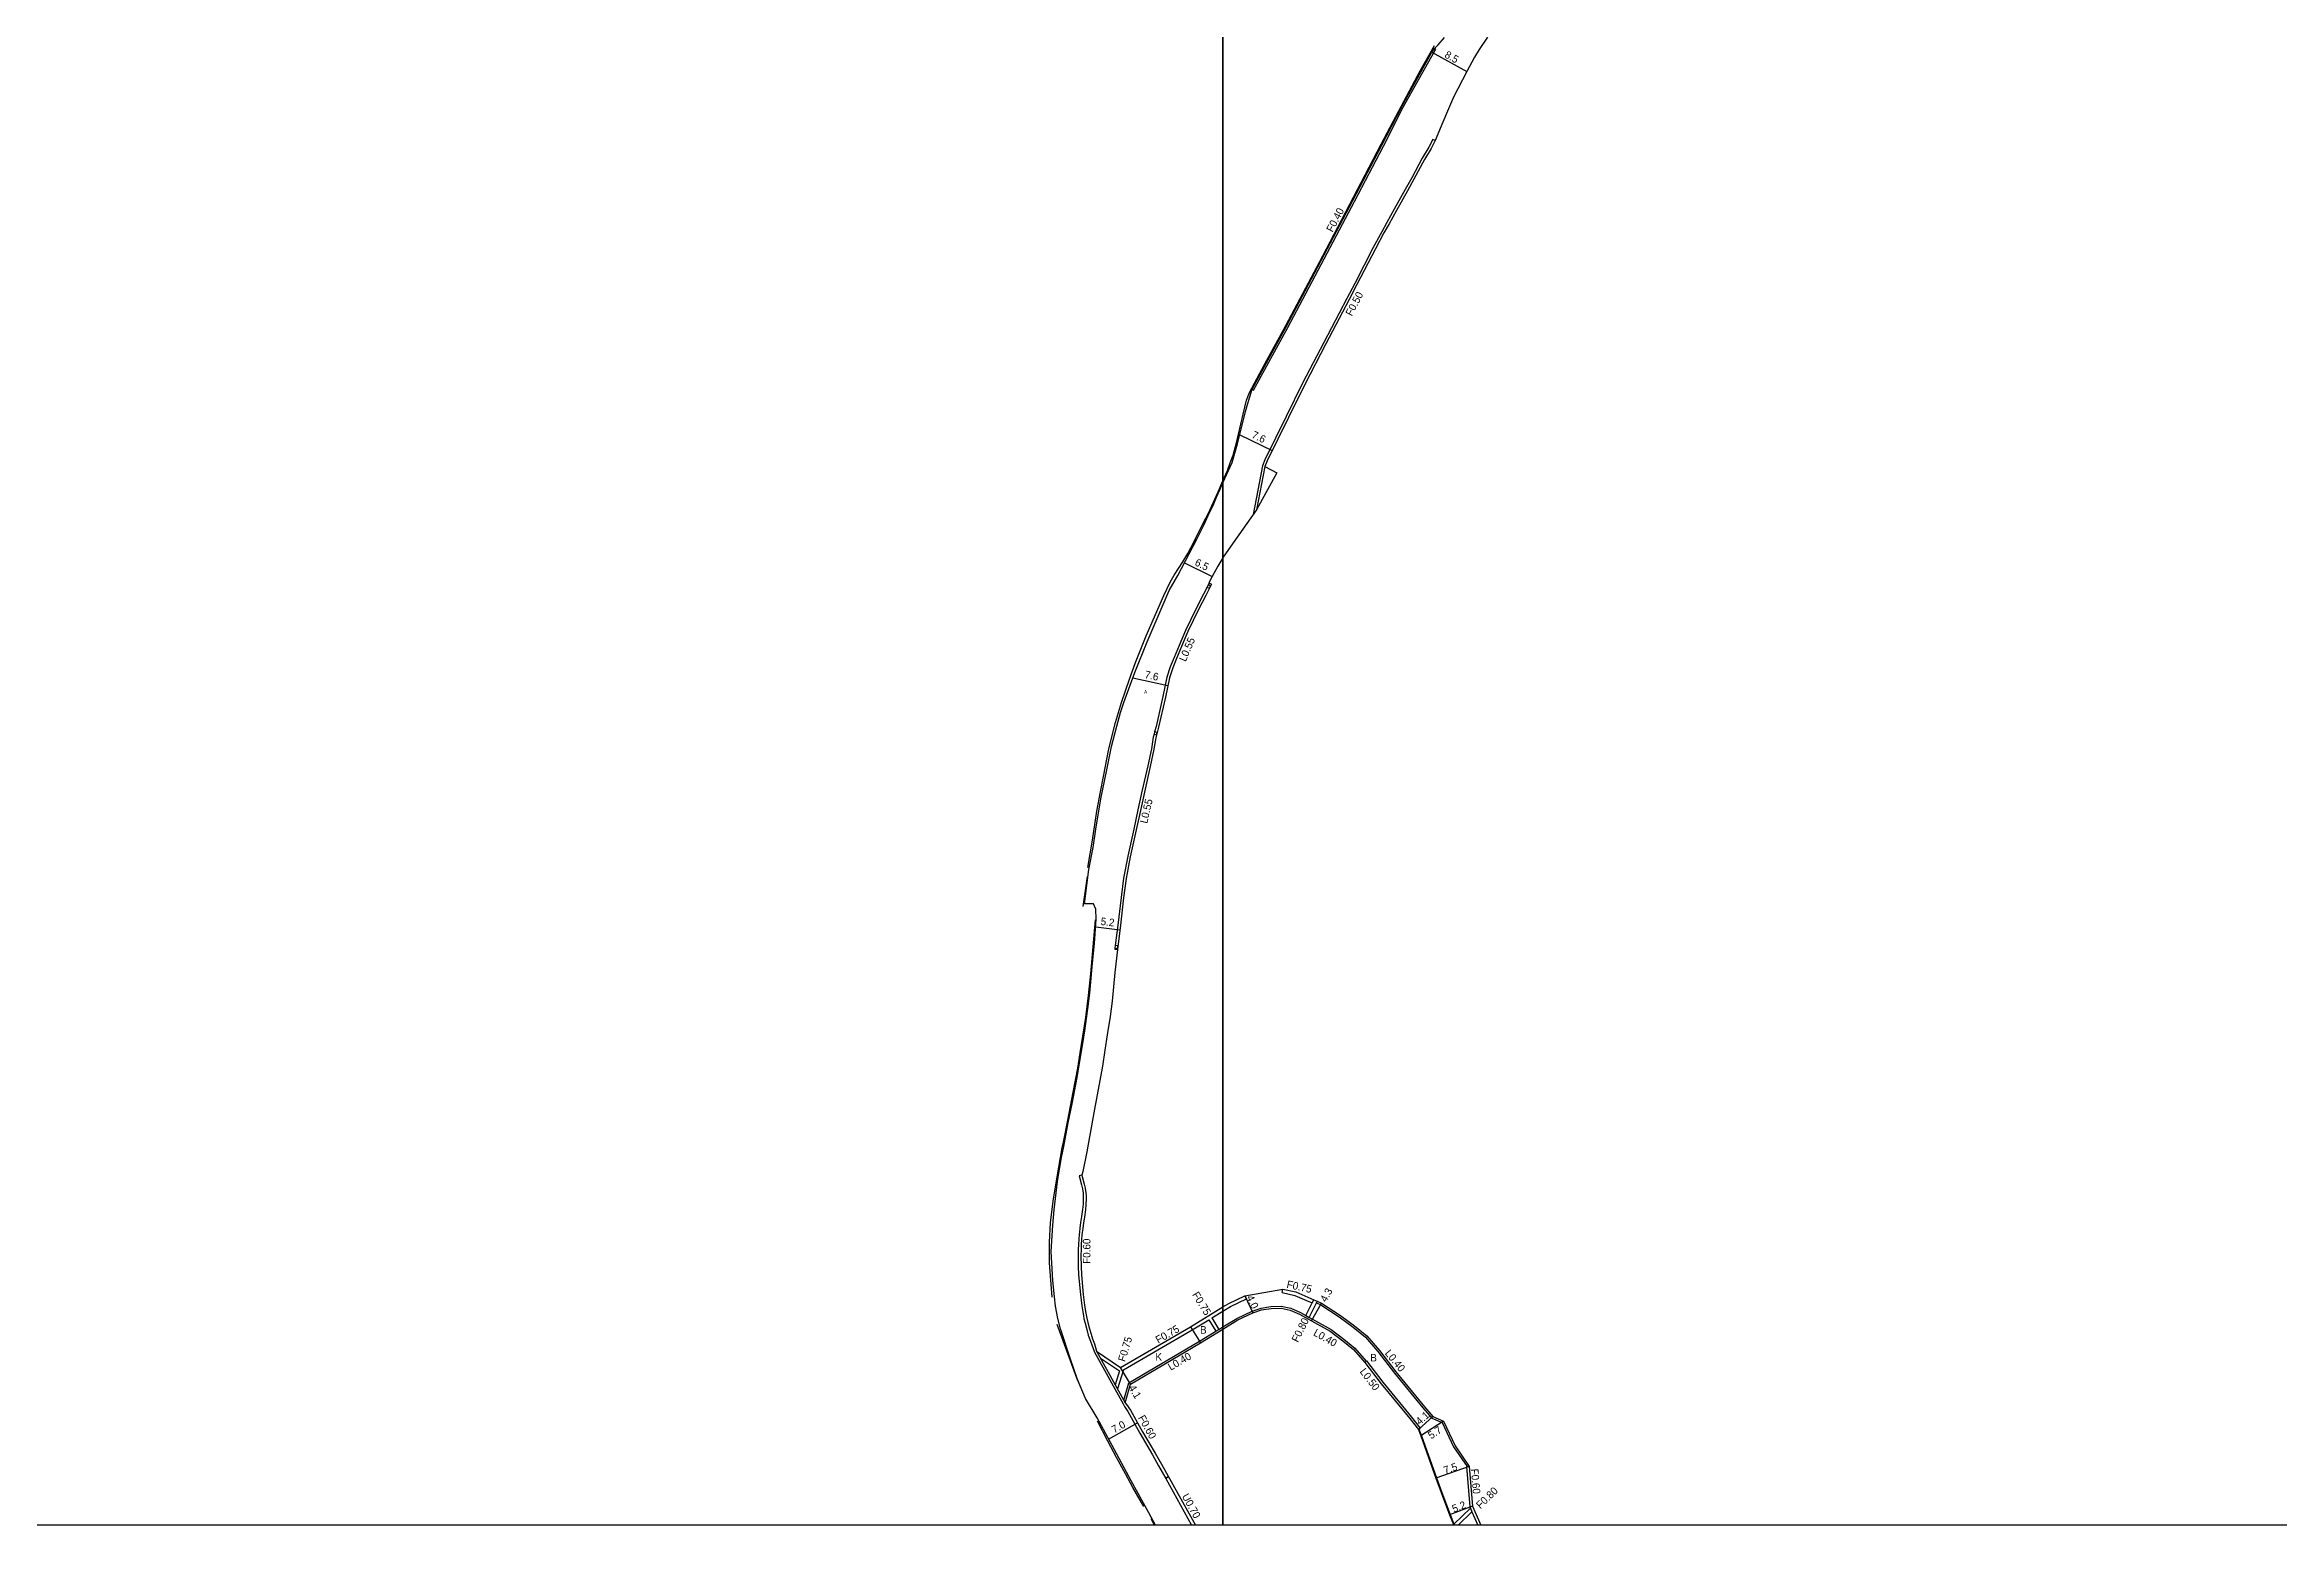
# Model space of a CAD drawing. Header units: metres. Extents: x -24000 to -21600, y -108000 to -105000.
# Drawn here: x -22649.4 to -22176.4, y -108000 to -107686.6 of the extents above; entities that cross this region are included whole.
import ezdxf

# ---------------------------------------------------------------- set-up
doc = ezdxf.new("R2010")
doc.units = ezdxf.units.M
doc.header["$LTSCALE"] = 2.5
for name, color, linetype in [('側溝・桝', 7, 'Continuous'), ('図郭', 7, 'Continuous'), ('幅員', 7, 'Continuous'), ('歩道・分離帯・安全施設', 7, 'Continuous'), ('舗装', 7, 'Continuous'), ('道路', 7, 'Continuous')]:
    doc.layers.add(name, color=color, linetype=linetype)
doc.styles.get("Standard").update_dxf_attribs({"font": ''})
doc.styles.add('YOKO_DECO', font='')
doc.styles.get('Standard').set_extended_font_data('@MS PGothic')
doc.styles.get('YOKO_DECO').set_extended_font_data('MS PGothic')

msp = doc.modelspace()

# ---------------------------------------------------------------- linework, layer by layer
at = {"layer": '側溝・桝'}
for points in [[(-22393.83, -107759.52), (-22393.5, -107759.74), (-22386.26, -107746.48), (-22372.17, -107719.75), (-22366.03, -107708.06), (-22361.81, -107699.85), (-22355.43, -107688.36), (-22354.92, -107687.56), (-22355.23, -107687.38)], [(-22355.07, -107706.88), (-22355.53, -107706.64), (-22356.41, -107708.3), (-22357.81, -107710.61), (-22360.02, -107714.78), (-22361.41, -107717.27), (-22363.73, -107721.44), (-22365.29, -107724.26), (-22366.38, -107726.19), (-22368.16, -107729.54), (-22372.09, -107737.11), (-22373.75, -107740.3), (-22378.65, -107749.66), (-22383.12, -107758.27), (-22386.59, -107765.3), (-22391.09, -107774.48), (-22391.65, -107775.72), (-22393.58, -107786.06)], [(-22391.15, -107775.88), (-22392.85, -107785.03)], [(-22403.35, -107801.45), (-22404.08, -107802.92), (-22405.64, -107805.93), (-22407.88, -107810.57), (-22409.23, -107813.74), (-22410.31, -107816.31), (-22411.13, -107818.29), (-22411.84, -107820.46), (-22412.71, -107824.59), (-22414.15, -107830.94), (-22414.44, -107832.05)], [(-22402.9, -107800.54), (-22403.09, -107800.92)], [(-22414.57, -107832.56), (-22414.73, -107833.19), (-22415.14, -107835.64), (-22415.9, -107839.24), (-22417.12, -107844.7), (-22417.97, -107848.54), (-22418.87, -107852.65), (-22420.14, -107858.38), (-22421.04, -107863.03), (-22421.56, -107867.11), (-22422.22, -107872.93), (-22422.77, -107877.24)], [(-22422.84, -107877.8), (-22422.86, -107878.02), (-22422.32, -107878.09)], [(-22429.85, -107925.85), (-22430.43, -107926), (-22429.93, -107927.91), (-22429.73, -107928.77), (-22429.59, -107929.71), (-22429.55, -107930.31), (-22429.55, -107930.9), (-22429.58, -107932.04), (-22429.7, -107933.12), (-22429.91, -107934.65), (-22430.11, -107935.91), (-22430.26, -107937.12), (-22430.35, -107937.93), (-22430.43, -107938.45), (-22430.51, -107939.45), (-22430.56, -107940.54), (-22430.61, -107941.62), (-22430.64, -107942.91), (-22430.63, -107945.25), (-22430.54, -107947), (-22430.17, -107951.17), (-22429.86, -107953.52), (-22429.64, -107954.84), (-22429.52, -107955.58), (-22429.4, -107956.29), (-22429.16, -107957.21), (-22428.81, -107958.57), (-22428.48, -107959.72), (-22428.18, -107960.7), (-22427.76, -107961.82), (-22427.16, -107963.38), (-22421.1, -107974.28), (-22420.79, -107974.87), (-22420.15, -107975.94), (-22417.61, -107980.53), (-22414.91, -107985.05), (-22413.6, -107987.38), (-22412.1, -107990.1)], [(-22387.48, -107950.72), (-22387.32, -107949.99)], [(-22387.48, -107950.72), (-22384.76, -107951.32), (-22382.3, -107952.38), (-22381.09, -107952.92)], [(-22402.35, -107956.1), (-22400, -107954.66)], [(-22400, -107954.66), (-22398.39, -107953.68), (-22395.01, -107952.09)], [(-22400, -107958.01), (-22397.04, -107956.19), (-22393.78, -107954.66), (-22391.9, -107954.02), (-22389.84, -107953.69), (-22387.65, -107953.61), (-22385.63, -107954.04), (-22383.6, -107954.92), (-22382.42, -107955.59), (-22381.72, -107955.98), (-22381.02, -107956.38), (-22377.1, -107958.58), (-22374.37, -107960.6), (-22372.07, -107962.49), (-22369.67, -107965.26)], [(-22395.33, -107951.41), (-22395.01, -107952.09)], [(-22382.42, -107955.59), (-22381.09, -107952.92), (-22380.76, -107952.25)], [(-22381.72, -107955.98), (-22380.2, -107952.93), (-22380.02, -107952.57)], [(-22380.2, -107952.93), (-22380.19, -107952.94), (-22379.29, -107953.34), (-22375.36, -107955.89), (-22372.4, -107958.08), (-22369.83, -107960.19), (-22367.19, -107963.24), (-22363.71, -107967.78), (-22357.65, -107975.14), (-22355.8, -107977.33), (-22353.62, -107978.24), (-22351.16, -107983.4)], [(-22421.05, -107967.07), (-22406.47, -107958.62), (-22402.99, -107956.49)], [(-22419.92, -107969.83), (-22404.97, -107961.05), (-22401.49, -107958.92), (-22400.85, -107958.53), (-22400, -107958.01)], [(-22402.99, -107956.49), (-22401.49, -107958.92)], [(-22402.35, -107956.1), (-22400.85, -107958.53)], [(-22426.72, -107963.14), (-22420.67, -107974.04)], [(-22425.91, -107964.6), (-22421.91, -107967.32)], [(-22421.91, -107967.32), (-22422.79, -107970.23)], [(-22421.05, -107967.07), (-22422.28, -107971.14)], [(-22369.98, -107965.51), (-22369.67, -107965.26), (-22369.59, -107965.2), (-22366.14, -107969.71), (-22360.07, -107977.08), (-22358.24, -107979.41)], [(-22420.94, -107973.54), (-22419.92, -107969.83)], [(-22358.63, -107979.72), (-22358.51, -107979.63), (-22358.24, -107979.41)], [(-22351.16, -107983.4), (-22348.32, -107987.56)], [(-22348.46, -107987.57), (-22348.32, -107987.56), (-22347.87, -107987.52)], [(-22348.46, -107987.57), (-22347.75, -107996.07), (-22347.62, -107996.37), (-22347.28, -107997.15), (-22346.03, -108000)], [(-22411.49, -107989.76), (-22412.1, -107990.1), (-22406.61, -108000)], [(-22347.62, -107996.37), (-22351.11, -107999.74), (-22351.22, -107999.85)], [(-22347.28, -107997.15), (-22350.22, -108000)]]:
    msp.add_lwpolyline(points, dxfattribs=at)
for points in [[(-22402.6, -107801.16), (-22403.09, -107800.92), (-22403.35, -107801.45), (-22402.86, -107801.69)], [(-22413.91, -107832.19), (-22414.44, -107832.05), (-22414.57, -107832.56), (-22414.04, -107832.69)], [(-22422.22, -107877.31), (-22422.77, -107877.24), (-22422.84, -107877.8), (-22422.29, -107877.87)]]:
    msp.add_lwpolyline(points, close=True, dxfattribs=at)
at = {"layer": '図郭'}
for points in [[(-23200, -107400), (-22400, -107400), (-22400, -108000), (-23200, -108000)], [(-22400, -107400), (-21600, -107400), (-21600, -108000), (-22400, -108000)]]:
    msp.add_lwpolyline(points, close=True, dxfattribs=at)
at = {"layer": '幅員'}
for points in [[(-22355.78, -107688.17), (-22348.34, -107692.27)], [(-22396.4, -107769.14), (-22389.54, -107772.51)], [(-22408.14, -107796.26), (-22402.29, -107799.13)], [(-22419.06, -107820.64), (-22411.65, -107822.2)], [(-22426.92, -107873.33), (-22421.8, -107873.98)], [(-22395.33, -107951.41), (-22393.63, -107955.03)], [(-22381.22, -107956.73), (-22379.1, -107952.98)], [(-22419.58, -107970.09), (-22421.68, -107966.57)], [(-22424.2, -107981.74), (-22418.04, -107978.33)], [(-22358.63, -107979.72), (-22355.56, -107977)], [(-22353.33, -107977.93), (-22358.07, -107981.09)], [(-22347.87, -107987.52), (-22354.95, -107989.99)], [(-22347.16, -107995.92), (-22352.02, -107997.78)]]:
    msp.add_lwpolyline(points, dxfattribs=at)
at = {"layer": '歩道・分離帯・安全施設'}
for points in [[(-22400, -107778.9), (-22399.05, -107776.7), (-22398.46, -107775.13), (-22397.85, -107773.48), (-22397.66, -107772.9), (-22397.19, -107771.17), (-22396.2, -107766.92), (-22395.72, -107764.8), (-22394.98, -107761.81), (-22394.38, -107760.24), (-22390.69, -107753.38), (-22387.22, -107747.07), (-22378.83, -107731.28), (-22374.89, -107723.76), (-22366.48, -107707.67), (-22363.98, -107702.87), (-22358.21, -107692.09), (-22355.22, -107686.75)], [(-22428.6, -107860.78), (-22427.61, -107854.94), (-22426.65, -107848.81), (-22425.9, -107844.71), (-22425.29, -107841.53), (-22424.14, -107835.67), (-22422.76, -107830.08), (-22421.48, -107825.86), (-22419.8, -107820.89), (-22418.49, -107817.35), (-22416.25, -107811.73), (-22412.52, -107803.21), (-22411.16, -107800.36), (-22410.31, -107798.86), (-22408.49, -107796.06), (-22407.44, -107794.29), (-22406.07, -107791.72), (-22404.09, -107787.74), (-22403.05, -107785.76), (-22401.01, -107781.23), (-22400, -107778.9)], [(-22429.54, -107869.02), (-22428.67, -107862.69)], [(-22436.14, -107951.71), (-22436.67, -107944.45), (-22436.72, -107940.1), (-22436.47, -107935.98), (-22435.91, -107931.41), (-22435.07, -107926.23), (-22434, -107920.13), (-22433.76, -107918.87), (-22432.82, -107914.23), (-22431.67, -107908.34), (-22430.71, -107903.25), (-22430.19, -107900), (-22429.63, -107896.44), (-22429.04, -107892.48), (-22428.45, -107887.82), (-22428.4, -107887.16), (-22427.97, -107883.28), (-22426.93, -107871.87)], [(-22430.67, -107969.44), (-22435.11, -107957.49)], [(-22416.73, -107996.01), (-22419.06, -107991.99), (-22420.63, -107989.13), (-22422.5, -107985.65), (-22424.33, -107982.17), (-22426.52, -107977.92)], [(-22358.51, -107979.63), (-22358.5, -107979.64), (-22357.93, -107981.04), (-22354.81, -107989.94), (-22353.68, -107993.02), (-22351.88, -107997.72), (-22351.11, -107999.74), (-22351.01, -108000)], [(-22411.94, -107989.9), (-22411.52, -107989.63)], [(-22414.47, -108000), (-22415.21, -107998.64)]]:
    msp.add_lwpolyline(points, dxfattribs=at)
at = {"layer": '舗装'}
msp.add_lwpolyline([(-22406.85, -107957.98), (-22404.76, -107961.39)], dxfattribs=at)
at = {"layer": '道路'}
for points in [[(-22343.99, -107685.01), (-22345.75, -107687.61), (-22346.73, -107689.22), (-22348.34, -107692.27), (-22351.18, -107697.71), (-22352.48, -107700.65), (-22353.47, -107702.97), (-22355.07, -107706.88), (-22355.95, -107708.56), (-22357.35, -107710.87), (-22359.56, -107715.03), (-22360.95, -107717.53), (-22363.27, -107721.69), (-22364.83, -107724.51), (-22365.92, -107726.44), (-22367.69, -107729.78), (-22371.63, -107737.35), (-22373.28, -107740.54), (-22378.19, -107749.9), (-22382.65, -107758.51), (-22386.12, -107765.53), (-22390.62, -107774.71), (-22391.15, -107775.88), (-22388.55, -107777.21), (-22392.85, -107785.03), (-22397.79, -107792.02), (-22399.91, -107795.09), (-22400, -107795.24)], [(-22400, -107779.35), (-22398.07, -107775.02), (-22396.88, -107771.11), (-22395.19, -107764.23), (-22394.81, -107762.72), (-22393.83, -107759.52), (-22386.61, -107746.29), (-22372.52, -107719.57), (-22366.38, -107707.88), (-22362.15, -107699.66), (-22355.78, -107688.17), (-22355.23, -107687.38), (-22354.42, -107686.6), (-22353.09, -107685.08)], [(-22414.27, -108000), (-22415.66, -107997.39), (-22419.38, -107990.59), (-22423.45, -107983.13), (-22426.62, -107977.26), (-22429.1, -107973.18), (-22430.75, -107969.16), (-22432.26, -107964.82), (-22434.4, -107958.4), (-22434.9, -107956.2), (-22435.45, -107953.59), (-22435.67, -107951.63), (-22435.96, -107948.18), (-22436.37, -107942.05), (-22436.02, -107936.44), (-22435.72, -107933.24), (-22434.98, -107927.25), (-22434.15, -107922.11), (-22433.69, -107919.82), (-22432.74, -107914.8), (-22431.91, -107910.78), (-22430.82, -107905.22), (-22429.63, -107898.01), (-22429.24, -107895.3), (-22428.6, -107890.67), (-22428.17, -107887.33), (-22427.69, -107881.78), (-22427.2, -107876.84), (-22426.79, -107871.71), (-22426.92, -107869.6), (-22427.42, -107868.46), (-22429.28, -107868.45), (-22428.38, -107861.19), (-22427.47, -107856.54), (-22426.9, -107852.62), (-22425.8, -107846.21), (-22424.56, -107840.05), (-22423.58, -107835.15), (-22422.47, -107830.87), (-22421.68, -107827.93), (-22420.94, -107825.82), (-22419.34, -107821.4), (-22418.62, -107819.47), (-22416.03, -107812.96), (-22411.36, -107802.15), (-22409.56, -107798.98), (-22405.54, -107791.28), (-22403.98, -107788.16), (-22403.1, -107786.28), (-22402.46, -107785), (-22401.93, -107783.8), (-22401.35, -107782.39), (-22400.56, -107780.64), (-22400.05, -107779.45), (-22400, -107779.35)], [(-22400, -107795.24), (-22401.06, -107796.98), (-22402.29, -107799.13), (-22403, -107800.49), (-22402.41, -107800.78), (-22403.59, -107803.16), (-22405.15, -107806.18), (-22407.39, -107810.79), (-22408.73, -107813.95), (-22409.81, -107816.52), (-22410.62, -107818.48), (-22411.31, -107820.6), (-22412.18, -107824.7), (-22413.62, -107831.06), (-22414.19, -107833.31), (-22414.6, -107835.74), (-22415.37, -107839.35), (-22416.58, -107844.82), (-22417.44, -107848.66), (-22418.33, -107852.77), (-22419.6, -107858.49), (-22420.5, -107863.12), (-22421.01, -107867.18), (-22421.67, -107873), (-22422.32, -107878.09)], [(-22422.32, -107878.09), (-22422.9, -107882.96), (-22423.14, -107885.99), (-22423.41, -107889.02), (-22423.87, -107892.33), (-22424.49, -107896.19), (-22424.97, -107899.43), (-22425.45, -107902.82), (-22427.16, -107911.9), (-22428.23, -107917.74), (-22428.77, -107920.93), (-22429.62, -107925.14), (-22429.85, -107925.85)], [(-22429.85, -107925.85), (-22429.34, -107927.77), (-22429.13, -107928.66), (-22428.99, -107929.65), (-22428.95, -107930.29), (-22428.95, -107930.91), (-22428.98, -107932.08), (-22429.11, -107933.19), (-22429.32, -107934.74), (-22429.52, -107936), (-22429.67, -107937.19), (-22429.75, -107938.01), (-22429.83, -107938.52), (-22429.91, -107939.49), (-22429.96, -107940.56), (-22430, -107941.64), (-22430.04, -107942.92), (-22430.03, -107945.23), (-22429.94, -107946.96), (-22429.57, -107951.11), (-22429.27, -107953.43), (-22429.05, -107954.74), (-22428.93, -107955.48), (-22428.81, -107956.16), (-22428.58, -107957.06), (-22428.23, -107958.41), (-22427.9, -107959.55), (-22427.61, -107960.5), (-22427.19, -107961.6), (-22426.72, -107963.14)], [(-22400, -107953.78), (-22398.75, -107953.02), (-22395.33, -107951.41), (-22387.32, -107949.99)], [(-22387.32, -107949.99), (-22384.53, -107950.6), (-22382, -107951.69), (-22380.76, -107952.25), (-22380.02, -107952.57), (-22379.1, -107952.98), (-22375.14, -107955.56), (-22372.16, -107957.76), (-22369.55, -107959.9), (-22366.88, -107962.98), (-22363.4, -107967.53), (-22357.34, -107974.89), (-22355.56, -107977), (-22353.33, -107977.93), (-22350.81, -107983.2)], [(-22426.72, -107963.14), (-22421.68, -107966.57), (-22406.85, -107957.98), (-22400, -107953.78)], [(-22400, -107958.47), (-22396.85, -107956.54), (-22393.63, -107955.03), (-22391.81, -107954.41), (-22389.8, -107954.08), (-22387.68, -107954.01), (-22385.76, -107954.43), (-22383.78, -107955.28), (-22381.22, -107956.73), (-22377.31, -107958.92), (-22374.62, -107960.92), (-22372.35, -107962.78), (-22369.98, -107965.51), (-22366.53, -107970.02), (-22360.46, -107977.39), (-22358.63, -107979.72), (-22358.07, -107981.09), (-22354.95, -107989.99), (-22353.82, -107993.08), (-22352.02, -107997.78), (-22351.22, -107999.85), (-22351.17, -108000)], [(-22419.58, -107970.09), (-22404.76, -107961.39), (-22400, -107958.47)], [(-22420.67, -107974.04), (-22419.58, -107970.09)], [(-22420.67, -107974.04), (-22420.38, -107974.43), (-22419.55, -107975.6), (-22417.01, -107980.18), (-22414.31, -107984.71), (-22413, -107987.05), (-22405.82, -108000)], [(-22350.81, -107983.2), (-22347.87, -107987.52), (-22347.16, -107995.92), (-22345.37, -108000)]]:
    msp.add_lwpolyline(points, dxfattribs=at)

# ---------------------------------------------------------------- texts
at = {"layer": '側溝・桝'}
for s, rotation, p in [('F0.40', 62, (-22376.79, -107726.41)), ('F0.50', 62, (-22372.73, -107744.17)), ('L0.55', 67, (-22407.87, -107817.31)), ('L0.55', 77, (-22416.02, -107851.55)), ('F0.60', 90, (-22428.03, -107944.66)), ('F0.75', 301.6763, (-22406.57, -107951.17)), ('F0.75', 347.7361, (-22386.61, -107949.7)), ('F0.75', 73.1635, (-22420.71, -107965.49)), ('F0.75', 30.0687, (-22413.67, -107961.58)), ('F0.80', 63.5082, (-22384.12, -107961.4)), ('L0.40', 330.6625, (-22381, -107959.71)), ('L0.40', 30.0687, (-22411.05, -107967.3)), ('L0.40', 309.4607, (-22365.83, -107963.63)), ('L0.50', 307.4572, (-22371.13, -107967.5)), ('F0.60', 299, (-22417.99, -107977.23)), ('F0.60', 274.8181, (-22347.52, -107988.08)), ('U0.70', 299, (-22408.74, -107993.84)), ('F0.80', 44.0308, (-22345.49, -107996.61))]:
    msp.add_text(s, height=1.6, rotation=rotation, dxfattribs=at).set_placement(p)
at = {"layer": '幅員'}
for s, rotation, p in [('8.5', 331, (-22353.22, -107689.19)), ('7.6', 334, (-22394.05, -107769.71)), ('6.5', 334, (-22406.1, -107796.72)), ('7.6', 348, (-22416.65, -107820.64)), ('5.2', 353, (-22425.94, -107872.9)), ('4.3', 60.5652, (-22378.14, -107952.9)), ('4.0', 295.2099, (-22395.07, -107951.73)), ('4.1', 300.8608, (-22420.03, -107970.88)), ('7.0', 29, (-22422.99, -107980.57)), ('4.1', 41.5356, (-22358.31, -107978.86)), ('5.7', 33.6408, (-22355.92, -107981.83)), ('7.5', 19.1854, (-22352.95, -107989.18)), ('5.2', 20.8955, (-22351.12, -107997.33))]:
    msp.add_text(s, height=1.6, rotation=rotation, dxfattribs=at).set_placement(p)
at = {"layer": '舗装', "style": 'YOKO_DECO'}
msp.add_text('A', height=0.75, dxfattribs=at).set_placement((-22416.7, -107823.97, 119.07))
at = {"layer": '舗装'}
for s, p in [('B', (-22404.83, -107959.44)), ('K', (-22414.28, -107965.14)), ('B', (-22368.81, -107965.32))]:
    msp.add_text(s, height=1.6, dxfattribs=at).set_placement(p)

doc.saveas('drawing.dxf')
